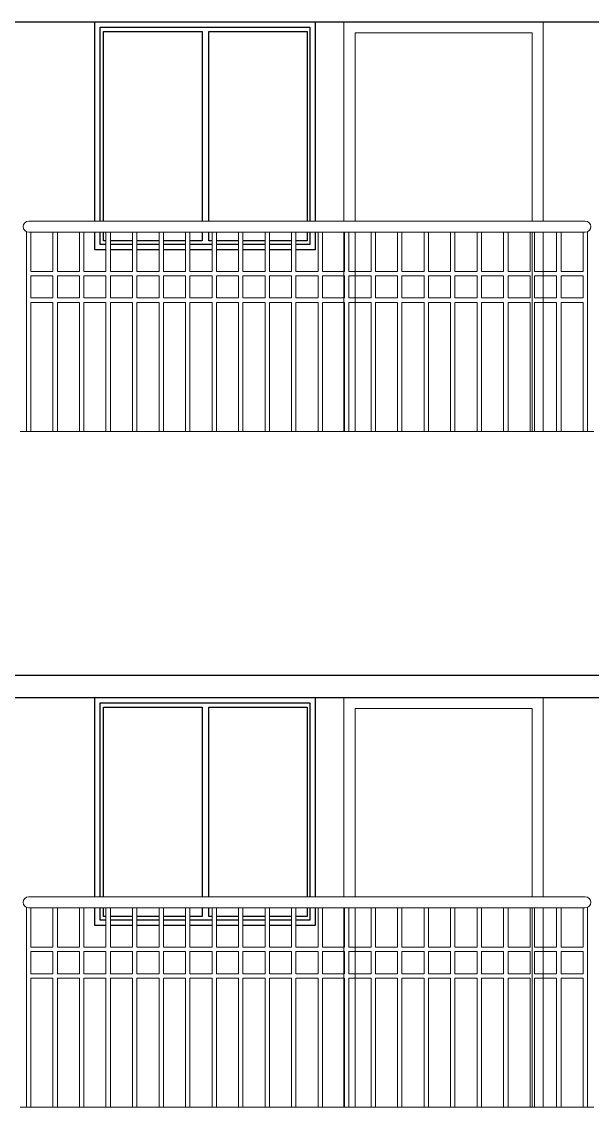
# Model space of a CAD drawing. Header units: metres. Extents: x -1441 to -394, y -133 to 518.
# Drawn here: x -1160.628 to -1158.05, y 121.032 to 125.932 of the extents above; entities that cross this region are included whole.
import ezdxf

# ---------------------------------------------------------------- set-up
doc = ezdxf.new("R2010")
doc.units = ezdxf.units.M
doc.header["$LTSCALE"] = 25.4
doc.layers.get('0').update_dxf_attribs({"linetype": 'CONTINUOUS'})
doc.layers.add('Railing', color=7, linetype='CONTINUOUS')

msp = doc.modelspace()

# ---------------------------------------------------------------- linework, layer by layer
at = {"color": 7}
for p, q in [((-1167.1854, 125.932), (-1154.6958, 125.932)), ((-1167.1854, 122.982), (-1154.6958, 122.982)), ((-1167.1854, 122.882), (-1154.6958, 122.882))]:
    msp.add_line(p, q, dxfattribs=at)
at = {"color": 8, "lineweight": 13}
for p, q in [((-1160.6346, 124.082), (-1158.0438, 124.082)), ((-1160.5965, 121.982), (-1158.0819, 121.982)), ((-1160.5965, 121.932), (-1158.0819, 121.932)), ((-1160.6346, 121.032), (-1158.0438, 121.032))]:
    msp.add_line(p, q, dxfattribs=at)
at = {"color": 38, "linetype": 'Continuous'}
for points in [[(-1160.2984, 125.032), (-1160.2984, 125.932), (-1159.302, 125.932), (-1159.302, 125.032)], [(-1160.2734, 125.032), (-1160.2734, 125.907), (-1159.327, 125.907), (-1159.327, 125.032)], [(-1160.2473, 124.902), (-1160.2984, 124.902), (-1160.2984, 124.982)], [(-1160.2473, 124.927), (-1160.2734, 124.927), (-1160.2734, 124.982)], [(-1159.302, 124.982), (-1159.302, 124.902), (-1159.3891, 124.902)], [(-1159.327, 124.982), (-1159.327, 124.927), (-1159.3891, 124.927)], [(-1160.1276, 124.927), (-1160.2273, 124.927)], [(-1160.1276, 124.902), (-1160.2273, 124.902)], [(-1160.0078, 124.927), (-1160.1076, 124.927)], [(-1160.0078, 124.902), (-1160.1076, 124.902)], [(-1159.8881, 124.927), (-1159.9878, 124.927)], [(-1159.8881, 124.902), (-1159.9878, 124.902)], [(-1159.7683, 124.927), (-1159.8681, 124.927)], [(-1159.7683, 124.902), (-1159.8681, 124.902)], [(-1159.6486, 124.927), (-1159.7483, 124.927)], [(-1159.6486, 124.902), (-1159.7483, 124.902)], [(-1159.5289, 124.927), (-1159.6286, 124.927)], [(-1159.5289, 124.902), (-1159.6286, 124.902)], [(-1159.4091, 124.927), (-1159.5089, 124.927)], [(-1159.4091, 124.902), (-1159.5089, 124.902)], [(-1160.2984, 121.982), (-1160.2984, 122.882), (-1159.302, 122.882), (-1159.302, 121.982)], [(-1160.2734, 121.982), (-1160.2734, 122.857), (-1159.327, 122.857), (-1159.327, 121.982)], [(-1160.2473, 121.852), (-1160.2984, 121.852), (-1160.2984, 121.932)], [(-1160.2473, 121.877), (-1160.2734, 121.877), (-1160.2734, 121.932)], [(-1159.302, 121.932), (-1159.302, 121.852), (-1159.3891, 121.852)], [(-1159.327, 121.932), (-1159.327, 121.877), (-1159.3891, 121.877)], [(-1160.1276, 121.877), (-1160.2273, 121.877)], [(-1160.0078, 121.877), (-1160.1076, 121.877)], [(-1159.8881, 121.877), (-1159.9878, 121.877)], [(-1159.7683, 121.877), (-1159.8681, 121.877)], [(-1159.6486, 121.877), (-1159.7483, 121.877)], [(-1159.5289, 121.877), (-1159.6286, 121.877)], [(-1159.4091, 121.877), (-1159.5089, 121.877)], [(-1160.1276, 121.852), (-1160.2273, 121.852)], [(-1160.0078, 121.852), (-1160.1076, 121.852)], [(-1159.8881, 121.852), (-1159.9878, 121.852)], [(-1159.7683, 121.852), (-1159.8681, 121.852)], [(-1159.6486, 121.852), (-1159.7483, 121.852)], [(-1159.5289, 121.852), (-1159.6286, 121.852)], [(-1159.4091, 121.852), (-1159.5089, 121.852)]]:
    msp.add_lwpolyline(points, dxfattribs=at)
at = {"color": 8, "linetype": 'Continuous', "lineweight": 13}
for points in [[(-1158.2724, 125.032), (-1158.2724, 125.932), (-1159.1724, 125.932), (-1159.1724, 125.032)], [(-1158.3224, 125.032), (-1158.3224, 125.882), (-1159.1224, 125.882), (-1159.1224, 125.032)], [(-1159.1724, 124.982), (-1159.1724, 124.082)], [(-1159.1224, 124.982), (-1159.1224, 124.082)], [(-1158.3224, 124.082), (-1158.3224, 124.982)], [(-1158.2724, 124.082), (-1158.2724, 124.982)], [(-1158.2724, 121.982), (-1158.2724, 122.882), (-1159.1724, 122.882), (-1159.1724, 121.982)], [(-1158.3224, 121.982), (-1158.3224, 122.832), (-1159.1224, 122.832), (-1159.1224, 121.982)], [(-1159.1724, 121.932), (-1159.1724, 121.032)], [(-1159.1224, 121.932), (-1159.1224, 121.032)], [(-1158.3224, 121.032), (-1158.3224, 121.932)], [(-1158.2724, 121.032), (-1158.2724, 121.932)]]:
    msp.add_lwpolyline(points, dxfattribs=at)
at = {"color": 144, "linetype": 'Continuous'}
for points in [[(-1160.2583, 125.032), (-1160.2583, 125.8875), (-1159.813, 125.8875), (-1159.813, 125.032)], [(-1159.7834, 125.032), (-1159.7834, 125.8875), (-1159.3381, 125.8875), (-1159.3381, 125.032)], [(-1160.2473, 124.9424), (-1160.2583, 124.9424), (-1160.2583, 124.982)], [(-1159.813, 124.982), (-1159.813, 124.9424), (-1159.8681, 124.9424)], [(-1159.7683, 124.9424), (-1159.7834, 124.9424), (-1159.7834, 124.982)], [(-1159.3381, 124.982), (-1159.3381, 124.9424), (-1159.3891, 124.9424)], [(-1160.1276, 124.9424), (-1160.2273, 124.9424)], [(-1160.0078, 124.9424), (-1160.1076, 124.9424)], [(-1159.8881, 124.9424), (-1159.9878, 124.9424)], [(-1159.6486, 124.9424), (-1159.7483, 124.9424)], [(-1159.5289, 124.9424), (-1159.6286, 124.9424)], [(-1159.4091, 124.9424), (-1159.5089, 124.9424)], [(-1160.2583, 121.982), (-1160.2583, 122.8375), (-1159.813, 122.8375), (-1159.813, 121.982)], [(-1159.7834, 121.982), (-1159.7834, 122.8375), (-1159.3381, 122.8375), (-1159.3381, 121.982)], [(-1160.2473, 121.8924), (-1160.2583, 121.8924), (-1160.2583, 121.932)], [(-1159.813, 121.932), (-1159.813, 121.8924), (-1159.8681, 121.8924)], [(-1159.7683, 121.8924), (-1159.7834, 121.8924), (-1159.7834, 121.932)], [(-1159.3381, 121.932), (-1159.3381, 121.8924), (-1159.3891, 121.8924)], [(-1160.1276, 121.8924), (-1160.2273, 121.8924)], [(-1160.0078, 121.8924), (-1160.1076, 121.8924)], [(-1159.8881, 121.8924), (-1159.9878, 121.8924)], [(-1159.6486, 121.8924), (-1159.7483, 121.8924)], [(-1159.5289, 121.8924), (-1159.6286, 121.8924)], [(-1159.4091, 121.8924), (-1159.5089, 121.8924)]]:
    msp.add_lwpolyline(points, dxfattribs=at)
at = {"color": 8, "lineweight": 13}
for centre, start, end in [((-1160.5965, 121.957), 90, 270), ((-1158.0819, 121.957), 270, 90)]:
    msp.add_arc(centre, 0.025, start, end, dxfattribs=at)
at = {"layer": 'Railing', "color": 8, "lineweight": 13}
for p, q in [((-1160.5965, 125.032), (-1158.0819, 125.032)), ((-1160.5965, 124.982), (-1158.0819, 124.982))]:
    msp.add_line(p, q, dxfattribs=at)
at = {"layer": 'Railing', "color": 8, "lineweight": 15}
for p, q in [((-1160.6065, 124.082), (-1160.6065, 124.982)), ((-1160.5865, 124.8049), (-1160.5865, 124.982)), ((-1160.4868, 124.8049), (-1160.4868, 124.982)), ((-1160.4668, 124.8049), (-1160.4668, 124.982)), ((-1160.3671, 124.8049), (-1160.3671, 124.982)), ((-1160.3471, 124.8049), (-1160.3471, 124.982)), ((-1160.2473, 124.8049), (-1160.2473, 124.982)), ((-1160.2273, 124.8049), (-1160.2273, 124.982)), ((-1160.1276, 124.8049), (-1160.1276, 124.982)), ((-1160.1076, 124.8049), (-1160.1076, 124.982)), ((-1160.0078, 124.8049), (-1160.0078, 124.982)), ((-1159.9878, 124.8049), (-1159.9878, 124.982)), ((-1159.8881, 124.8049), (-1159.8881, 124.982)), ((-1159.8681, 124.8049), (-1159.8681, 124.982)), ((-1159.7683, 124.8049), (-1159.7683, 124.982)), ((-1159.7483, 124.8049), (-1159.7483, 124.982)), ((-1159.6486, 124.8049), (-1159.6486, 124.982)), ((-1159.6286, 124.8049), (-1159.6286, 124.982)), ((-1159.5289, 124.8049), (-1159.5289, 124.982)), ((-1159.5089, 124.8049), (-1159.5089, 124.982)), ((-1159.4091, 124.8049), (-1159.4091, 124.982)), ((-1159.3891, 124.8049), (-1159.3891, 124.982)), ((-1159.2894, 124.8049), (-1159.2894, 124.982)), ((-1159.2694, 124.8049), (-1159.2694, 124.982)), ((-1159.1696, 124.8049), (-1159.1696, 124.982)), ((-1159.1496, 124.8049), (-1159.1496, 124.982)), ((-1159.0499, 124.8049), (-1159.0499, 124.982)), ((-1159.0299, 124.8049), (-1159.0299, 124.982)), ((-1158.9301, 124.8049), (-1158.9301, 124.982)), ((-1158.9101, 124.8049), (-1158.9101, 124.982)), ((-1158.8104, 124.8049), (-1158.8104, 124.982)), ((-1158.7904, 124.8049), (-1158.7904, 124.982)), ((-1158.6907, 124.8049), (-1158.6907, 124.982)), ((-1158.6707, 124.8049), (-1158.6707, 124.982)), ((-1158.5709, 124.8049), (-1158.5709, 124.982)), ((-1158.5509, 124.8049), (-1158.5509, 124.982)), ((-1158.4512, 124.8049), (-1158.4512, 124.982)), ((-1158.4312, 124.8049), (-1158.4312, 124.982)), ((-1158.3314, 124.8049), (-1158.3314, 124.982)), ((-1158.3114, 124.8049), (-1158.3114, 124.982)), ((-1158.2117, 124.8049), (-1158.2117, 124.982)), ((-1158.1917, 124.8049), (-1158.1917, 124.982)), ((-1158.0919, 124.8049), (-1158.0919, 124.982)), ((-1158.0719, 124.082), (-1158.0719, 124.982)), ((-1160.4868, 124.8049), (-1160.5865, 124.8049)), ((-1160.3671, 124.8049), (-1160.4668, 124.8049)), ((-1160.2473, 124.8049), (-1160.3471, 124.8049)), ((-1160.1276, 124.8049), (-1160.2273, 124.8049)), ((-1160.0078, 124.8049), (-1160.1076, 124.8049)), ((-1159.8881, 124.8049), (-1159.9878, 124.8049)), ((-1159.7683, 124.8049), (-1159.8681, 124.8049)), ((-1159.6486, 124.8049), (-1159.7483, 124.8049)), ((-1159.5289, 124.8049), (-1159.6286, 124.8049)), ((-1159.4091, 124.8049), (-1159.5089, 124.8049)), ((-1159.2894, 124.8049), (-1159.3891, 124.8049)), ((-1159.1696, 124.8049), (-1159.2694, 124.8049)), ((-1159.0499, 124.8049), (-1159.1496, 124.8049)), ((-1158.9301, 124.8049), (-1159.0299, 124.8049)), ((-1158.8104, 124.8049), (-1158.9101, 124.8049)), ((-1158.6907, 124.8049), (-1158.7904, 124.8049)), ((-1158.5709, 124.8049), (-1158.6707, 124.8049)), ((-1158.4512, 124.8049), (-1158.5509, 124.8049)), ((-1158.3314, 124.8049), (-1158.4312, 124.8049)), ((-1158.2117, 124.8049), (-1158.3114, 124.8049)), ((-1158.0919, 124.8049), (-1158.1917, 124.8049)), ((-1160.5865, 124.6851), (-1160.5865, 124.7849)), ((-1160.4868, 124.7849), (-1160.5865, 124.7849)), ((-1160.4868, 124.6851), (-1160.4868, 124.7849)), ((-1160.4668, 124.6851), (-1160.4668, 124.7849)), ((-1160.3671, 124.7849), (-1160.4668, 124.7849)), ((-1160.3671, 124.6851), (-1160.3671, 124.7849)), ((-1160.3471, 124.6851), (-1160.3471, 124.7849)), ((-1160.2473, 124.7849), (-1160.3471, 124.7849)), ((-1160.2473, 124.6851), (-1160.2473, 124.7849)), ((-1160.2273, 124.6851), (-1160.2273, 124.7849)), ((-1160.1276, 124.7849), (-1160.2273, 124.7849)), ((-1160.1276, 124.6851), (-1160.1276, 124.7849)), ((-1160.1076, 124.6851), (-1160.1076, 124.7849)), ((-1160.0078, 124.7849), (-1160.1076, 124.7849)), ((-1160.0078, 124.6851), (-1160.0078, 124.7849)), ((-1159.9878, 124.6851), (-1159.9878, 124.7849)), ((-1159.8881, 124.7849), (-1159.9878, 124.7849)), ((-1159.8881, 124.6851), (-1159.8881, 124.7849)), ((-1159.8681, 124.6851), (-1159.8681, 124.7849)), ((-1159.7683, 124.7849), (-1159.8681, 124.7849)), ((-1159.7683, 124.6851), (-1159.7683, 124.7849)), ((-1159.7483, 124.6851), (-1159.7483, 124.7849)), ((-1159.6486, 124.7849), (-1159.7483, 124.7849)), ((-1159.6486, 124.6851), (-1159.6486, 124.7849)), ((-1159.6286, 124.6851), (-1159.6286, 124.7849)), ((-1159.5289, 124.7849), (-1159.6286, 124.7849)), ((-1159.5289, 124.6851), (-1159.5289, 124.7849)), ((-1159.5089, 124.6851), (-1159.5089, 124.7849)), ((-1159.4091, 124.7849), (-1159.5089, 124.7849)), ((-1159.4091, 124.6851), (-1159.4091, 124.7849)), ((-1159.3891, 124.6851), (-1159.3891, 124.7849)), ((-1159.2894, 124.7849), (-1159.3891, 124.7849)), ((-1159.2894, 124.6851), (-1159.2894, 124.7849)), ((-1159.2694, 124.6851), (-1159.2694, 124.7849)), ((-1159.1696, 124.7849), (-1159.2694, 124.7849)), ((-1159.1696, 124.6851), (-1159.1696, 124.7849)), ((-1159.1496, 124.6851), (-1159.1496, 124.7849)), ((-1159.0499, 124.7849), (-1159.1496, 124.7849)), ((-1159.0499, 124.6851), (-1159.0499, 124.7849)), ((-1159.0299, 124.6851), (-1159.0299, 124.7849)), ((-1158.9301, 124.7849), (-1159.0299, 124.7849)), ((-1158.9301, 124.6851), (-1158.9301, 124.7849)), ((-1158.9101, 124.6851), (-1158.9101, 124.7849)), ((-1158.8104, 124.7849), (-1158.9101, 124.7849)), ((-1158.8104, 124.6851), (-1158.8104, 124.7849)), ((-1158.7904, 124.6851), (-1158.7904, 124.7849)), ((-1158.6907, 124.7849), (-1158.7904, 124.7849)), ((-1158.6907, 124.6851), (-1158.6907, 124.7849)), ((-1158.6707, 124.6851), (-1158.6707, 124.7849)), ((-1158.5709, 124.7849), (-1158.6707, 124.7849)), ((-1158.5709, 124.6851), (-1158.5709, 124.7849)), ((-1158.5509, 124.6851), (-1158.5509, 124.7849)), ((-1158.4512, 124.7849), (-1158.5509, 124.7849)), ((-1158.4512, 124.6851), (-1158.4512, 124.7849)), ((-1158.4312, 124.6851), (-1158.4312, 124.7849)), ((-1158.3314, 124.7849), (-1158.4312, 124.7849)), ((-1158.3314, 124.6851), (-1158.3314, 124.7849)), ((-1158.3114, 124.6851), (-1158.3114, 124.7849)), ((-1158.2117, 124.7849), (-1158.3114, 124.7849)), ((-1158.2117, 124.6851), (-1158.2117, 124.7849)), ((-1158.1917, 124.6851), (-1158.1917, 124.7849)), ((-1158.0919, 124.7849), (-1158.1917, 124.7849)), ((-1158.0919, 124.6851), (-1158.0919, 124.7849)), ((-1160.4868, 124.6851), (-1160.5865, 124.6851)), ((-1160.5865, 124.082), (-1160.5865, 124.6651)), ((-1160.4868, 124.6651), (-1160.5865, 124.6651)), ((-1160.4868, 124.082), (-1160.4868, 124.6651)), ((-1160.3671, 124.6851), (-1160.4668, 124.6851)), ((-1160.4668, 124.082), (-1160.4668, 124.6651)), ((-1160.3671, 124.6651), (-1160.4668, 124.6651)), ((-1160.3671, 124.082), (-1160.3671, 124.6651)), ((-1160.2473, 124.6851), (-1160.3471, 124.6851)), ((-1160.3471, 124.082), (-1160.3471, 124.6651)), ((-1160.2473, 124.6651), (-1160.3471, 124.6651)), ((-1160.2473, 124.082), (-1160.2473, 124.6651)), ((-1160.1276, 124.6851), (-1160.2273, 124.6851)), ((-1160.2273, 124.082), (-1160.2273, 124.6651)), ((-1160.1276, 124.6651), (-1160.2273, 124.6651)), ((-1160.1276, 124.082), (-1160.1276, 124.6651)), ((-1160.0078, 124.6851), (-1160.1076, 124.6851)), ((-1160.1076, 124.082), (-1160.1076, 124.6651)), ((-1160.0078, 124.6651), (-1160.1076, 124.6651)), ((-1160.0078, 124.082), (-1160.0078, 124.6651)), ((-1159.8881, 124.6851), (-1159.9878, 124.6851)), ((-1159.9878, 124.082), (-1159.9878, 124.6651)), ((-1159.8881, 124.6651), (-1159.9878, 124.6651)), ((-1159.8881, 124.082), (-1159.8881, 124.6651)), ((-1159.7683, 124.6851), (-1159.8681, 124.6851)), ((-1159.8681, 124.082), (-1159.8681, 124.6651)), ((-1159.7683, 124.6651), (-1159.8681, 124.6651)), ((-1159.7683, 124.082), (-1159.7683, 124.6651)), ((-1159.6486, 124.6851), (-1159.7483, 124.6851)), ((-1159.7483, 124.082), (-1159.7483, 124.6651)), ((-1159.6486, 124.6651), (-1159.7483, 124.6651)), ((-1159.6486, 124.082), (-1159.6486, 124.6651)), ((-1159.5289, 124.6851), (-1159.6286, 124.6851)), ((-1159.6286, 124.082), (-1159.6286, 124.6651)), ((-1159.5289, 124.6651), (-1159.6286, 124.6651)), ((-1159.5289, 124.082), (-1159.5289, 124.6651)), ((-1159.4091, 124.6851), (-1159.5089, 124.6851)), ((-1159.5089, 124.082), (-1159.5089, 124.6651)), ((-1159.4091, 124.6651), (-1159.5089, 124.6651)), ((-1159.4091, 124.082), (-1159.4091, 124.6651)), ((-1159.2894, 124.6851), (-1159.3891, 124.6851)), ((-1159.3891, 124.082), (-1159.3891, 124.6651)), ((-1159.2894, 124.6651), (-1159.3891, 124.6651)), ((-1159.2894, 124.082), (-1159.2894, 124.6651)), ((-1159.1696, 124.6851), (-1159.2694, 124.6851)), ((-1159.2694, 124.082), (-1159.2694, 124.6651)), ((-1159.1696, 124.6651), (-1159.2694, 124.6651)), ((-1159.1696, 124.082), (-1159.1696, 124.6651)), ((-1159.0499, 124.6851), (-1159.1496, 124.6851)), ((-1159.1496, 124.082), (-1159.1496, 124.6651)), ((-1159.0499, 124.6651), (-1159.1496, 124.6651)), ((-1159.0499, 124.082), (-1159.0499, 124.6651)), ((-1158.9301, 124.6851), (-1159.0299, 124.6851)), ((-1159.0299, 124.082), (-1159.0299, 124.6651)), ((-1158.9301, 124.6651), (-1159.0299, 124.6651)), ((-1158.9301, 124.082), (-1158.9301, 124.6651)), ((-1158.8104, 124.6851), (-1158.9101, 124.6851)), ((-1158.9101, 124.082), (-1158.9101, 124.6651)), ((-1158.8104, 124.6651), (-1158.9101, 124.6651)), ((-1158.8104, 124.082), (-1158.8104, 124.6651)), ((-1158.6907, 124.6851), (-1158.7904, 124.6851)), ((-1158.7904, 124.082), (-1158.7904, 124.6651)), ((-1158.6907, 124.6651), (-1158.7904, 124.6651)), ((-1158.6907, 124.082), (-1158.6907, 124.6651)), ((-1158.5709, 124.6851), (-1158.6707, 124.6851)), ((-1158.6707, 124.082), (-1158.6707, 124.6651)), ((-1158.5709, 124.6651), (-1158.6707, 124.6651)), ((-1158.5709, 124.082), (-1158.5709, 124.6651)), ((-1158.4512, 124.6851), (-1158.5509, 124.6851)), ((-1158.5509, 124.082), (-1158.5509, 124.6651)), ((-1158.4512, 124.6651), (-1158.5509, 124.6651)), ((-1158.4512, 124.082), (-1158.4512, 124.6651)), ((-1158.3314, 124.6851), (-1158.4312, 124.6851)), ((-1158.4312, 124.082), (-1158.4312, 124.6651)), ((-1158.3314, 124.6651), (-1158.4312, 124.6651)), ((-1158.3314, 124.082), (-1158.3314, 124.6651)), ((-1158.2117, 124.6851), (-1158.3114, 124.6851)), ((-1158.3114, 124.082), (-1158.3114, 124.6651)), ((-1158.2117, 124.6651), (-1158.3114, 124.6651)), ((-1158.2117, 124.082), (-1158.2117, 124.6651)), ((-1158.0919, 124.6851), (-1158.1917, 124.6851)), ((-1158.1917, 124.082), (-1158.1917, 124.6651)), ((-1158.0919, 124.6651), (-1158.1917, 124.6651)), ((-1158.0919, 124.082), (-1158.0919, 124.6651)), ((-1160.6065, 121.032), (-1160.6065, 121.932)), ((-1160.5865, 121.7549), (-1160.5865, 121.932)), ((-1160.4868, 121.7549), (-1160.4868, 121.932)), ((-1160.4668, 121.7549), (-1160.4668, 121.932)), ((-1160.3671, 121.7549), (-1160.3671, 121.932)), ((-1160.3471, 121.7549), (-1160.3471, 121.932)), ((-1160.2473, 121.7549), (-1160.2473, 121.932)), ((-1160.2273, 121.7549), (-1160.2273, 121.932)), ((-1160.1276, 121.7549), (-1160.1276, 121.932)), ((-1160.1076, 121.7549), (-1160.1076, 121.932)), ((-1160.0078, 121.7549), (-1160.0078, 121.932)), ((-1159.9878, 121.7549), (-1159.9878, 121.932)), ((-1159.8881, 121.7549), (-1159.8881, 121.932)), ((-1159.8681, 121.7549), (-1159.8681, 121.932)), ((-1159.7683, 121.7549), (-1159.7683, 121.932)), ((-1159.7483, 121.7549), (-1159.7483, 121.932)), ((-1159.6486, 121.7549), (-1159.6486, 121.932)), ((-1159.6286, 121.7549), (-1159.6286, 121.932)), ((-1159.5289, 121.7549), (-1159.5289, 121.932)), ((-1159.5089, 121.7549), (-1159.5089, 121.932)), ((-1159.4091, 121.7549), (-1159.4091, 121.932)), ((-1159.3891, 121.7549), (-1159.3891, 121.932)), ((-1159.2894, 121.7549), (-1159.2894, 121.932)), ((-1159.2694, 121.7549), (-1159.2694, 121.932)), ((-1159.1696, 121.7549), (-1159.1696, 121.932)), ((-1159.1496, 121.7549), (-1159.1496, 121.932)), ((-1159.0499, 121.7549), (-1159.0499, 121.932)), ((-1159.0299, 121.7549), (-1159.0299, 121.932)), ((-1158.9301, 121.7549), (-1158.9301, 121.932)), ((-1158.9101, 121.7549), (-1158.9101, 121.932)), ((-1158.8104, 121.7549), (-1158.8104, 121.932)), ((-1158.7904, 121.7549), (-1158.7904, 121.932)), ((-1158.6907, 121.7549), (-1158.6907, 121.932)), ((-1158.6707, 121.7549), (-1158.6707, 121.932)), ((-1158.5709, 121.7549), (-1158.5709, 121.932)), ((-1158.5509, 121.7549), (-1158.5509, 121.932)), ((-1158.4512, 121.7549), (-1158.4512, 121.932)), ((-1158.4312, 121.7549), (-1158.4312, 121.932)), ((-1158.3314, 121.7549), (-1158.3314, 121.932)), ((-1158.3114, 121.7549), (-1158.3114, 121.932)), ((-1158.2117, 121.7549), (-1158.2117, 121.932)), ((-1158.1917, 121.7549), (-1158.1917, 121.932)), ((-1158.0919, 121.7549), (-1158.0919, 121.932)), ((-1158.0719, 121.032), (-1158.0719, 121.932)), ((-1160.4868, 121.7549), (-1160.5865, 121.7549)), ((-1160.5865, 121.6351), (-1160.5865, 121.7349)), ((-1160.4868, 121.7349), (-1160.5865, 121.7349)), ((-1160.4868, 121.6351), (-1160.4868, 121.7349)), ((-1160.3671, 121.7549), (-1160.4668, 121.7549)), ((-1160.4668, 121.6351), (-1160.4668, 121.7349)), ((-1160.3671, 121.7349), (-1160.4668, 121.7349)), ((-1160.3671, 121.6351), (-1160.3671, 121.7349)), ((-1160.2473, 121.7549), (-1160.3471, 121.7549)), ((-1160.3471, 121.6351), (-1160.3471, 121.7349)), ((-1160.2473, 121.7349), (-1160.3471, 121.7349)), ((-1160.2473, 121.6351), (-1160.2473, 121.7349)), ((-1160.1276, 121.7549), (-1160.2273, 121.7549)), ((-1160.2273, 121.6351), (-1160.2273, 121.7349)), ((-1160.1276, 121.7349), (-1160.2273, 121.7349)), ((-1160.1276, 121.6351), (-1160.1276, 121.7349)), ((-1160.0078, 121.7549), (-1160.1076, 121.7549)), ((-1160.1076, 121.6351), (-1160.1076, 121.7349)), ((-1160.0078, 121.7349), (-1160.1076, 121.7349)), ((-1160.0078, 121.6351), (-1160.0078, 121.7349)), ((-1159.8881, 121.7549), (-1159.9878, 121.7549)), ((-1159.9878, 121.6351), (-1159.9878, 121.7349)), ((-1159.8881, 121.7349), (-1159.9878, 121.7349)), ((-1159.8881, 121.6351), (-1159.8881, 121.7349)), ((-1159.7683, 121.7549), (-1159.8681, 121.7549)), ((-1159.8681, 121.6351), (-1159.8681, 121.7349)), ((-1159.7683, 121.7349), (-1159.8681, 121.7349)), ((-1159.7683, 121.6351), (-1159.7683, 121.7349)), ((-1159.6486, 121.7549), (-1159.7483, 121.7549)), ((-1159.7483, 121.6351), (-1159.7483, 121.7349)), ((-1159.6486, 121.7349), (-1159.7483, 121.7349)), ((-1159.6486, 121.6351), (-1159.6486, 121.7349)), ((-1159.5289, 121.7549), (-1159.6286, 121.7549)), ((-1159.6286, 121.6351), (-1159.6286, 121.7349)), ((-1159.5289, 121.7349), (-1159.6286, 121.7349)), ((-1159.5289, 121.6351), (-1159.5289, 121.7349)), ((-1159.4091, 121.7549), (-1159.5089, 121.7549)), ((-1159.5089, 121.6351), (-1159.5089, 121.7349)), ((-1159.4091, 121.7349), (-1159.5089, 121.7349)), ((-1159.4091, 121.6351), (-1159.4091, 121.7349)), ((-1159.2894, 121.7549), (-1159.3891, 121.7549)), ((-1159.3891, 121.6351), (-1159.3891, 121.7349)), ((-1159.2894, 121.7349), (-1159.3891, 121.7349)), ((-1159.2894, 121.6351), (-1159.2894, 121.7349)), ((-1159.1696, 121.7549), (-1159.2694, 121.7549)), ((-1159.2694, 121.6351), (-1159.2694, 121.7349)), ((-1159.1696, 121.7349), (-1159.2694, 121.7349)), ((-1159.1696, 121.6351), (-1159.1696, 121.7349)), ((-1159.0499, 121.7549), (-1159.1496, 121.7549)), ((-1159.1496, 121.6351), (-1159.1496, 121.7349)), ((-1159.0499, 121.7349), (-1159.1496, 121.7349)), ((-1159.0499, 121.6351), (-1159.0499, 121.7349)), ((-1158.9301, 121.7549), (-1159.0299, 121.7549)), ((-1159.0299, 121.6351), (-1159.0299, 121.7349)), ((-1158.9301, 121.7349), (-1159.0299, 121.7349)), ((-1158.9301, 121.6351), (-1158.9301, 121.7349)), ((-1158.8104, 121.7549), (-1158.9101, 121.7549)), ((-1158.9101, 121.6351), (-1158.9101, 121.7349)), ((-1158.8104, 121.7349), (-1158.9101, 121.7349)), ((-1158.8104, 121.6351), (-1158.8104, 121.7349)), ((-1158.6907, 121.7549), (-1158.7904, 121.7549)), ((-1158.7904, 121.6351), (-1158.7904, 121.7349)), ((-1158.6907, 121.7349), (-1158.7904, 121.7349)), ((-1158.6907, 121.6351), (-1158.6907, 121.7349)), ((-1158.5709, 121.7549), (-1158.6707, 121.7549)), ((-1158.6707, 121.6351), (-1158.6707, 121.7349)), ((-1158.5709, 121.7349), (-1158.6707, 121.7349)), ((-1158.5709, 121.6351), (-1158.5709, 121.7349)), ((-1158.4512, 121.7549), (-1158.5509, 121.7549)), ((-1158.5509, 121.6351), (-1158.5509, 121.7349)), ((-1158.4512, 121.7349), (-1158.5509, 121.7349)), ((-1158.4512, 121.6351), (-1158.4512, 121.7349)), ((-1158.3314, 121.7549), (-1158.4312, 121.7549)), ((-1158.4312, 121.6351), (-1158.4312, 121.7349)), ((-1158.3314, 121.7349), (-1158.4312, 121.7349)), ((-1158.3314, 121.6351), (-1158.3314, 121.7349)), ((-1158.2117, 121.7549), (-1158.3114, 121.7549)), ((-1158.3114, 121.6351), (-1158.3114, 121.7349)), ((-1158.2117, 121.7349), (-1158.3114, 121.7349)), ((-1158.2117, 121.6351), (-1158.2117, 121.7349)), ((-1158.0919, 121.7549), (-1158.1917, 121.7549)), ((-1158.1917, 121.6351), (-1158.1917, 121.7349)), ((-1158.0919, 121.7349), (-1158.1917, 121.7349)), ((-1158.0919, 121.6351), (-1158.0919, 121.7349)), ((-1160.4868, 121.6351), (-1160.5865, 121.6351)), ((-1160.3671, 121.6351), (-1160.4668, 121.6351)), ((-1160.2473, 121.6351), (-1160.3471, 121.6351)), ((-1160.1276, 121.6351), (-1160.2273, 121.6351)), ((-1160.0078, 121.6351), (-1160.1076, 121.6351)), ((-1159.8881, 121.6351), (-1159.9878, 121.6351)), ((-1159.7683, 121.6351), (-1159.8681, 121.6351)), ((-1159.6486, 121.6351), (-1159.7483, 121.6351)), ((-1159.5289, 121.6351), (-1159.6286, 121.6351)), ((-1159.4091, 121.6351), (-1159.5089, 121.6351)), ((-1159.2894, 121.6351), (-1159.3891, 121.6351)), ((-1159.1696, 121.6351), (-1159.2694, 121.6351)), ((-1159.0499, 121.6351), (-1159.1496, 121.6351)), ((-1158.9301, 121.6351), (-1159.0299, 121.6351)), ((-1158.8104, 121.6351), (-1158.9101, 121.6351)), ((-1158.6907, 121.6351), (-1158.7904, 121.6351)), ((-1158.5709, 121.6351), (-1158.6707, 121.6351)), ((-1158.4512, 121.6351), (-1158.5509, 121.6351)), ((-1158.3314, 121.6351), (-1158.4312, 121.6351)), ((-1158.2117, 121.6351), (-1158.3114, 121.6351)), ((-1158.0919, 121.6351), (-1158.1917, 121.6351)), ((-1160.5865, 121.032), (-1160.5865, 121.6151)), ((-1160.4868, 121.6151), (-1160.5865, 121.6151)), ((-1160.4868, 121.032), (-1160.4868, 121.6151)), ((-1160.4668, 121.032), (-1160.4668, 121.6151)), ((-1160.3671, 121.6151), (-1160.4668, 121.6151)), ((-1160.3671, 121.032), (-1160.3671, 121.6151)), ((-1160.3471, 121.032), (-1160.3471, 121.6151)), ((-1160.2473, 121.6151), (-1160.3471, 121.6151)), ((-1160.2473, 121.032), (-1160.2473, 121.6151)), ((-1160.2273, 121.032), (-1160.2273, 121.6151)), ((-1160.1276, 121.6151), (-1160.2273, 121.6151)), ((-1160.1276, 121.032), (-1160.1276, 121.6151)), ((-1160.1076, 121.032), (-1160.1076, 121.6151)), ((-1160.0078, 121.6151), (-1160.1076, 121.6151)), ((-1160.0078, 121.032), (-1160.0078, 121.6151)), ((-1159.9878, 121.032), (-1159.9878, 121.6151)), ((-1159.8881, 121.6151), (-1159.9878, 121.6151)), ((-1159.8881, 121.032), (-1159.8881, 121.6151)), ((-1159.8681, 121.032), (-1159.8681, 121.6151)), ((-1159.7683, 121.6151), (-1159.8681, 121.6151)), ((-1159.7683, 121.032), (-1159.7683, 121.6151)), ((-1159.7483, 121.032), (-1159.7483, 121.6151)), ((-1159.6486, 121.6151), (-1159.7483, 121.6151)), ((-1159.6486, 121.032), (-1159.6486, 121.6151)), ((-1159.6286, 121.032), (-1159.6286, 121.6151)), ((-1159.5289, 121.6151), (-1159.6286, 121.6151)), ((-1159.5289, 121.032), (-1159.5289, 121.6151)), ((-1159.5089, 121.032), (-1159.5089, 121.6151)), ((-1159.4091, 121.6151), (-1159.5089, 121.6151)), ((-1159.4091, 121.032), (-1159.4091, 121.6151)), ((-1159.3891, 121.032), (-1159.3891, 121.6151)), ((-1159.2894, 121.6151), (-1159.3891, 121.6151)), ((-1159.2894, 121.032), (-1159.2894, 121.6151)), ((-1159.2694, 121.032), (-1159.2694, 121.6151)), ((-1159.1696, 121.6151), (-1159.2694, 121.6151)), ((-1159.1696, 121.032), (-1159.1696, 121.6151)), ((-1159.1496, 121.032), (-1159.1496, 121.6151)), ((-1159.0499, 121.6151), (-1159.1496, 121.6151)), ((-1159.0499, 121.032), (-1159.0499, 121.6151)), ((-1159.0299, 121.032), (-1159.0299, 121.6151)), ((-1158.9301, 121.6151), (-1159.0299, 121.6151)), ((-1158.9301, 121.032), (-1158.9301, 121.6151)), ((-1158.9101, 121.032), (-1158.9101, 121.6151)), ((-1158.8104, 121.6151), (-1158.9101, 121.6151)), ((-1158.8104, 121.032), (-1158.8104, 121.6151)), ((-1158.7904, 121.032), (-1158.7904, 121.6151)), ((-1158.6907, 121.6151), (-1158.7904, 121.6151)), ((-1158.6907, 121.032), (-1158.6907, 121.6151)), ((-1158.6707, 121.032), (-1158.6707, 121.6151)), ((-1158.5709, 121.6151), (-1158.6707, 121.6151)), ((-1158.5709, 121.032), (-1158.5709, 121.6151)), ((-1158.5509, 121.032), (-1158.5509, 121.6151)), ((-1158.4512, 121.6151), (-1158.5509, 121.6151)), ((-1158.4512, 121.032), (-1158.4512, 121.6151)), ((-1158.4312, 121.032), (-1158.4312, 121.6151)), ((-1158.3314, 121.6151), (-1158.4312, 121.6151)), ((-1158.3314, 121.032), (-1158.3314, 121.6151)), ((-1158.3114, 121.032), (-1158.3114, 121.6151)), ((-1158.2117, 121.6151), (-1158.3114, 121.6151)), ((-1158.2117, 121.032), (-1158.2117, 121.6151)), ((-1158.1917, 121.032), (-1158.1917, 121.6151)), ((-1158.0919, 121.6151), (-1158.1917, 121.6151)), ((-1158.0919, 121.032), (-1158.0919, 121.6151))]:
    msp.add_line(p, q, dxfattribs=at)
at = {"layer": 'Railing', "color": 8, "lineweight": 13}
for centre, start, end in [((-1160.5965, 125.007), 90, 270), ((-1158.0819, 125.007), 270, 90)]:
    msp.add_arc(centre, 0.025, start, end, dxfattribs=at)

doc.saveas('drawing.dxf')
